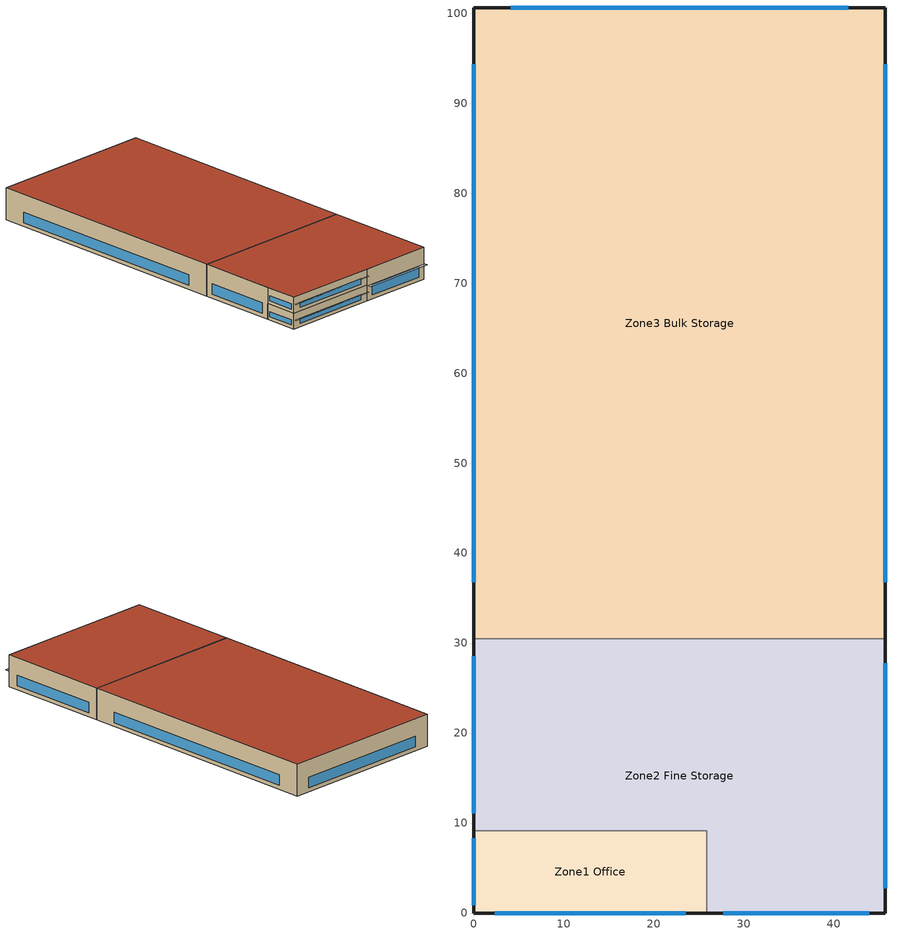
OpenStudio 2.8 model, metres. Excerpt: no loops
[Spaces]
Zone3 Bulk Storage
 floor ground: 45.72,100.58 45.72,30.48 0,30.48 0,100.58 z0
 wall outside (BTAP-Ext-Wall-Mass:U-0.278-:{ "cond"=>0.06} adj ext wall insulation): 45.72,30.48 45.72,100.58 0,100.58 0,30.48 z0:8.53
 wall to Zone2 Fine Storage: 45.72,30.48 0,30.48 z0:8.53
 window (BTAP-Ext-DaylightDiffuser:U=0.190 SHGC=0.600-:{ "cond"=>0.7}): 0,94.3 0,36.75 / 41.62,100.58 4.1,100.58 / 45.72,36.75 45.72,94.3 z1.07:3.87
 roof outside (BTAP-Ext-Roof-Metal:U-0.156-:{ "cond"=>0.057} adj roof insulation): 45.72,30.48 45.72,100.58 0,100.58 0,30.48 z8.53
Zone2 Fine Storage
 floor to Zone1 Office: 0,0 0,9.14 25.91,9.14 25.91,0 z4.27
 floor ground: 45.72,30.48 45.72,0 25.91,0 25.91,9.14 0,9.14 0,30.48 z0
 wall outside (BTAP-Ext-Wall-Mass:U-0.278-:{ "cond"=>0.06} adj ext wall insulation): 0,30.48 0,9.14 / 25.91,0 45.72,0 45.72,30.48 z0:8.53; 0,9.14 0,0 25.91,0 z4.27:8.53
 wall to Zone1 Office: 0,9.14 25.91,9.14 25.91,0 z0:4.27
 window (BTAP-Ext-DaylightDiffuser:U=0.190 SHGC=0.600-:{ "cond"=>0.7}): 27.69,0 43.93,0 / 0,28.55 0,11.07 / 45.72,2.74 45.72,27.74 z1.07:3.88; 2.33,0 23.57,0 / 0,8.31 0,0.84 z5.18:6.59
 roof outside (BTAP-Ext-Roof-Metal:U-0.156-:{ "cond"=>0.057} adj roof insulation): 45.72,0 45.72,30.48 0,30.48 0,0 z8.53
Zone1 Office
 floor ground: 25.91,9.14 25.91,0 0,0 0,9.14 z0
 wall outside (BTAP-Ext-Wall-Mass:U-0.278-:{ "cond"=>0.06} adj ext wall insulation): 0,9.14 0,0 25.91,0 z0:4.27
 window (BTAP-Ext-DaylightDiffuser:U=0.190 SHGC=0.600-:{ "cond"=>0.7}): 2.33,0 23.57,0 z0.91:2.32; 0,8.31 0,0.84 z0.92:2.33
shading: 45.69,0 25.93,0 25.93,-1.2 45.69,-1.2 z4.18; 25.88,0 0.03,0 0.03,-0.6 25.88,-0.6 z6.74; 25.88,0 0.03,0 0.03,-0.6 25.88,-0.6 z2.47
[ClimateZones]
Climate Zone Institution Name 1=ASHRAE; Climate Zone Document Name 1=ANSI/ASHRAE Standard 169; Climate Zone Document Year 1=2006; Climate Zone Institution Name 2=CEC; Climate Zone Document Name 2=California Climate Zone Descriptions; Climate Zone Document Year 2=1995
[Building]
Warehouse-CAN_ON_Windsor.Intl.AP.715380_CWEC2016.epw created: 2019-08-07 22:45:54 +0000: Default Construction Set=BTAP-Mass at hdd = 3400.0 adj ext wall insulation adj roof insulation; Standards Number of Stories=1; Standards Number of Above Ground Stories=1; Standards Building Type=NECB2017_Warehouse
[Site]
Windsor Intl AP: Latitude {deg}=42.276; Longitude {deg}=-82.956; Time Zone {hr}=-5; Elevation {m}=189.6
[Site:WaterMainsTemperature]
Calculation Method=Correlation; Annual Average Outdoor Air Temperature {C}=10.5083; Maximum Difference In Monthly Average Outdoor Air Temperatures {deltaC}=24.6
[Site:GroundTemperature:BuildingSurface]
19.527, 19.502, 19.536, 19.598, 20.002, 21.64, 22.225, 22.375, 21.449, 20.121, 19.802, 19.633
[SizingPeriod:DesignDay] Barometric Pressure {Pa}=99068; Sky Clearness=0; Rain Indicator=0; Snow Indicator=0; Day of Month=21; Daylight Saving Time Indicator=0; Humidity Indicating Type=Wetbulb; Dry-Bulb Temperature Range Modifier Type=DefaultMultipliers
Name | Maximum Dry-Bulb Temperature {C} | Daily Dry-Bulb Temperature Range {deltaC} | Humidity Indicating Conditions at Maximum Dry-Bulb | Wind Speed {m/s} | Wind Direction {deg} | Month | Day Type | Solar Model Indicator | ASHRAE Taub | ASHRAE Taud
Windsor Intl AP Ann Clg .4% Condns DB=>MWB | 32 | 9.1 | 23.1 | 5.4 | 230 | 7 | SummerDesignDay | ASHRAETau | 0.438 | 2.254
Windsor Intl AP Ann Htg 99.6% Condns DB | -15.5 | 0 | -15.5 | 5.1 | 240 | 1 | WinterDesignDay | ASHRAEClearSky
[Material:NoMass] Roughness=Smooth; Thermal Absorptance=0.9; Solar Absorptance=0.7
Name | Thermal Resistance {m2-K/W} | Visible Absorptance
Typical Carpet Pad | 0.21648 | 0.8
Typical Insulation 1 | 5.20402 | 0.7
Typical Insulation 2 | 3.32618 | 0.7
Typical Insulation 3 | 6.41024 | 0.7
Typical Carpet Pad 2 | 1.25503 | 0.8
Typical Carpet Pad 3 | 2.57255 | 0.8
Typical Insulation 4 | 0.526298 | 0.7
Typical Insulation 5 | 0.526316 | 0.7
Typical Insulation 6 R-93.1_R-value 35.0 (ft^2*h*R/Btu) | 6.16386 | 0.7
Typical Insulation 6 R-99.97_R-value 45.0 (ft^2*h*R/Btu) | 7.92496 | 0.7
[Material]
Name | Roughness | Thickness {m} | Conductivity {W/m-K} | Density {kg/m3} | Specific Heat {J/kg-K} | Thermal Absorptance | Solar Absorptance | Visible Absorptance
100mm Normalweight concrete floor | MediumSmooth | 0.1016 | 2.31 | 2322 | 832
G01 13mm gypsum board | Smooth | 0.0127 | 0.16 | 800 | 1090 | 0.9 | 0.7 | 0.5
G05 25mm wood | MediumSmooth | 0.0254 | 0.15 | 608 | 1630 | 0.9 | 0.5 | 0.5
4 in. Normalweight Concrete Floor | MediumRough | 0.1016 | 2.31 | 2322 | 832 | 0.9 | 0.7 | 0.7
1IN Stucco; 1IN Stucco 1 | Smooth | 0.0253 | 0.6918 | 1858 | 837 | 0.9 | 0.7 | 0.92
8IN CONCRETE HW RefBldg; 8IN CONCRETE HW RefBldg 1 | Rough | 0.2032 | 1.311 | 2240 | 836.8 | 0.9 | 0.7 | 0.7
1/2IN Gypsum; 1/2IN Gypsum 1 | Smooth | 0.0127 | 0.16 | 784.9 | 830 | 0.9 | 0.4 | 0.4
Metal Roof Surface; F08 Metal surface; Metal Roof Surface 1 | Smooth | 0.0008 | 45.28 | 7824 | 500 | 0.9 | 0.7 | 0.7
6 in. Normalweight Concrete Floor | MediumRough | 0.1524 | 2.31 | 2322 | 832 | 0.9 | 0.7 | 0.7
[Construction]
BTAP-Int-Floor: 100mm Normalweight concrete floor, Typical Carpet Pad
BTAP-Int-Wall: G01 13mm gypsum board, G01 13mm gypsum board
BTAP-Int-Ceiling: Typical Carpet Pad, 100mm Normalweight concrete floor
BTAP-Ext-DaylightDiffuser: SimpleGlazing
BTAP-Int-Door: G05 25mm wood
BTAP-Ext-Floor-Mass:U-0.183: Typical Insulation 1, 4 in. Normalweight Concrete Floor, Typical Carpet Pad
BTAP-Ext-Wall-Mass:U-0.278: 1IN Stucco, 8IN CONCRETE HW RefBldg, Typical Insulation 2, 1/2IN Gypsum
BTAP-Ext-Roof-Metal:U-0.156: Metal Roof Surface, Typical Insulation 3
BTAP-Grnd-Floor-Mass:U-0.757: 6 in. Normalweight Concrete Floor, Typical Carpet Pad 2
BTAP-Grnd-Roof-Mass:U-0.379: 6 in. Normalweight Concrete Floor, Typical Carpet Pad 3
BTAP-Ext-Door:U-1.9000000000000001: F08 Metal surface, Typical Insulation 4
BTAP-Ext-OverHeadDoor:U-1.9000000000000001: Typical Insulation 5
BTAP-Ext-DaylightDiffuser:U=0.190 SHGC=0.600: SimpleGlazing:U=0.190 SHGC=0.600
BTAP-Ext-DaylightDiffuser:U=0.190 SHGC=0.600-:{ "cond"=>0.7}: SimpleGlazing:U=0.190 SHGC=0.600 1 U-0.12
BTAP-Ext-Wall-Mass:U-0.278-:{ "cond"=>0.06} adj ext wall insulation: 1IN Stucco 1, 8IN CONCRETE HW RefBldg 1, Typical Insulation 6 R-93.1_R-value 35.0 (ft^2*h*R/Btu), 1/2IN Gypsum 1
BTAP-Ext-Roof-Metal:U-0.156-:{ "cond"=>0.057} adj roof insulation: Metal Roof Surface 1, Typical Insulation 6 R-99.97_R-value 45.0 (ft^2*h*R/Btu)
[DefaultConstructionSet] Default Interior Surface Constructions=Default Surface Constructions 2; Default Ground Contact Surface Constructions=BTAP-Mass at hdd = 3400.0 1; Default Exterior SubSurface Constructions=BTAP-Mass at hdd = 3400.0; Default Interior SubSurface Constructions=Default Sub Surface Constructions 2; Interior Partition Construction=BTAP-Int-Door
Name | Default Exterior Surface Constructions
BTAP-Mass at hdd = 3400.0 | BTAP-Mass at hdd = 3400.0
BTAP-Mass at hdd = 3400.0 adj ext wall insulation adj roof insulation | BTAP-Mass at hdd = 3400.0 adj ext wall insulation adj roof insulation
[DefaultSurfaceConstructions]
Name | Floor Construction | Wall Construction | Roof Ceiling Construction
Default Surface Constructions 2 | BTAP-Int-Floor | BTAP-Int-Wall | BTAP-Int-Ceiling
BTAP-Mass at hdd = 3400.0; BTAP-Mass at hdd = 3400.0 adj ext wall insulation adj roof insulation | BTAP-Ext-Floor-Mass:U-0.183 | BTAP-Ext-Wall-Mass:U-0.278 | BTAP-Ext-Roof-Metal:U-0.156
BTAP-Mass at hdd = 3400.0 1 | BTAP-Grnd-Floor-Mass:U-0.757 | BTAP-Grnd-Roof-Mass:U-0.379 | BTAP-Grnd-Roof-Mass:U-0.379
[DefaultSubSurfaceConstructions]
Name | Fixed Window Construction | Operable Window Construction | Door Construction | Glass Door Construction | Overhead Door Construction | Skylight Construction | Tubular Daylight Dome Construction | Tubular Daylight Diffuser Construction
Default Sub Surface Constructions 2 | BTAP-Ext-DaylightDiffuser | BTAP-Ext-DaylightDiffuser | BTAP-Int-Door
BTAP-Mass at hdd = 3400.0 | BTAP-Ext-DaylightDiffuser:U=0.190 SHGC=0.600 | BTAP-Ext-DaylightDiffuser:U=0.190 SHGC=0.600 | BTAP-Ext-Door:U-1.9000000000000001 | BTAP-Ext-DaylightDiffuser:U=0.190 SHGC=0.600 | BTAP-Ext-OverHeadDoor:U-1.9000000000000001 | BTAP-Ext-DaylightDiffuser:U=0.190 SHGC=0.600 | BTAP-Ext-DaylightDiffuser:U=0.190 SHGC=0.600 | BTAP-Ext-DaylightDiffuser:U=0.190 SHGC=0.600
[WindowMaterial:SimpleGlazingSystem] U-Factor {W/m2-K}=1.1; Solar Heat Gain Coefficient=0.6; Visible Transmittance=0.21
SimpleGlazing; SimpleGlazing:U=0.190 SHGC=0.600; SimpleGlazing:U=0.190 SHGC=0.600 1 U-0.12
[Space] Building Story=Building Story 1; Part of Total Floor Area=Yes
Name | Space Type | Thermal Zone
Zone3 Bulk Storage | Space Function Warehouse storage area medium to bulky palletized items | ALL_ST=Warehouse storage area medium to bulky palletized items_FL=Building Story 1_SCH=A
Zone2 Fine Storage | Space Function Warehouse storage area small hand-carried items(4) | ALL_ST=Warehouse storage area small hand-carried items(4)_FL=Building Story 1_SCH=A
Zone1 Office | Space Function Office enclosed <= 25 m2 | ALL_ST=Office enclosed <= 25 m2_FL=Building Story 1_SCH=A
[BuildingStory]
Building Story 1: Nominal Z Coordinate {m}=0
[SpaceType] Standards Building Type=Space Function
Name | Default Schedule Set | Design Specification Outdoor Air Object | Standards Space Type
Space Function Warehouse storage area medium to bulky palletized items | Space Function Warehouse storage area medium to bulky palletized items Schedule Set | Space Function Warehouse storage area medium to bulky palletized items Ventilation | Warehouse storage area medium to bulky palletized items
Space Function Warehouse storage area small hand-carried items(4) | Space Function Warehouse storage area small hand-carried items(4) Schedule Set | Space Function Warehouse storage area small hand-carried items(4) Ventilation | Warehouse storage area small hand-carried items(4)
Space Function Office enclosed <= 25 m2 | Space Function Office enclosed <= 25 m2 Schedule Set | Space Function Office enclosed <= 25 m2 Ventilation | Office enclosed <= 25 m2
[People:Definition] Number of People Calculation Method=People/Area; Fraction Radiant=0.3
Name | People per Space Floor Area {person/m2}
Space Function Office enclosed <= 25 m2 People Definition | 0.0500182
Space Function Warehouse storage area medium to bulky palletized items People Definition | 0.0100036
Space Function Warehouse storage area small hand-carried items(4) People Definition | 0.0200073
[People] Work Efficiency Schedule=Work Efficiency Schedule; Clothing Insulation Schedule=Clothing Schedule; Air Velocity Schedule=Air Velocity Schedule; Multiplier=1
Name | People Definition | Space or SpaceType
Space Function Office enclosed <= 25 m2 People | Space Function Office enclosed <= 25 m2 People Definition | Space Function Office enclosed <= 25 m2
Space Function Warehouse storage area medium to bulky palletized items People | Space Function Warehouse storage area medium to bulky palletized items People Definition | Space Function Warehouse storage area medium to bulky palletized items
Space Function Warehouse storage area small hand-carried items(4) People | Space Function Warehouse storage area small hand-carried items(4) People Definition | Space Function Warehouse storage area small hand-carried items(4)
[Lights:Definition] Design Level Calculation Method=Watts/Area; Fraction Radiant=0.5; Fraction Visible=0.2
Name | Watts per Space Floor Area {W/m2}
Space Function Office enclosed <= 25 m2 Lights Definition-new - 85.0 percent reduction | 4.8
Space Function Warehouse storage area small hand-carried items(4) Lights Definition-new - 85.0 percent reduction | 4.44
Space Function Warehouse storage area medium to bulky palletized items Lights Definition-new - 85.0 percent reduction | 2.16
[Lights] Fraction Replaceable=1
Name | Lights Definition | Space or SpaceType
Space Function Office enclosed <= 25 m2 Lights 85.0 percent reduction | Space Function Office enclosed <= 25 m2 Lights Definition-new - 85.0 percent reduction | Space Function Office enclosed <= 25 m2
Space Function Warehouse storage area medium to bulky palletized items Lights 85.0 percent reduction | Space Function Warehouse storage area medium to bulky palletized items Lights Definition-new - 85.0 percent reduction | Space Function Warehouse storage area medium to bulky palletized items
Space Function Warehouse storage area small hand-carried items(4) Lights 85.0 percent reduction | Space Function Warehouse storage area small hand-carried items(4) Lights Definition-new - 85.0 percent reduction | Space Function Warehouse storage area small hand-carried items(4)
[ElectricEquipment:Definition] Design Level Calculation Method=Watts/Area; Fraction Radiant=0.5
Name | Watts per Space Floor Area {W/m2}
Space Function Office enclosed <= 25 m2 Elec Equip Definition - 50.0 percent reduction | 3.75136
Space Function Warehouse storage area small hand-carried items(4) Elec Equip Definition - 50.0 percent reduction; Space Function Warehouse storage area medium to bulky palletized items Elec Equip Definition - 50.0 percent reduction | 0.500182
[ElectricEquipment]
Name | Electric Equipment Definition | Space or SpaceType
Space Function Office enclosed <= 25 m2 Elec Equip 50.0 percent reduction | Space Function Office enclosed <= 25 m2 Elec Equip Definition - 50.0 percent reduction | Space Function Office enclosed <= 25 m2
Space Function Warehouse storage area medium to bulky palletized items Elec Equip 50.0 percent reduction | Space Function Warehouse storage area medium to bulky palletized items Elec Equip Definition - 50.0 percent reduction | Space Function Warehouse storage area medium to bulky palletized items
Space Function Warehouse storage area small hand-carried items(4) Elec Equip 50.0 percent reduction | Space Function Warehouse storage area small hand-carried items(4) Elec Equip Definition - 50.0 percent reduction | Space Function Warehouse storage area small hand-carried items(4)
[DesignSpecification:OutdoorAir] Outdoor Air Method=Sum; Outdoor Air Flow per Person {m3/s-person}=0; Outdoor Air Flow Rate {m3/s}=0; Outdoor Air Flow Air Changes per Hour {1/hr}=0
Name | Outdoor Air Flow per Floor Area {m3/s-m2}
Space Function Office enclosed <= 25 m2 Ventilation | 0.00042164
Space Function Warehouse storage area medium to bulky palletized items Ventilation; Space Function Warehouse storage area small hand-carried items(4) Ventilation | 0.0003048
[DefaultScheduleSet] Number of People Schedule=NECB-A-Occupancy; People Activity Level Schedule=NECB-Activity; Electric Equipment Schedule=NECB-A-Electric-Equipment; Infiltration Schedule=Always On
Name | Lighting Schedule
Space Function Office enclosed <= 25 m2 Schedule Set | NECB-A-Occupancy-NECB-A-Lighting-0.3-0.1-0.67-Light Ruleset
Space Function Warehouse storage area medium to bulky palletized items Schedule Set; Space Function Warehouse storage area small hand-carried items(4) Schedule Set | NECB-A-Lighting
[ThermostatSetpoint:DualSetpoint] Heating Setpoint Temperature Schedule=NECB-A-Thermostat Setpoint-Heating; Cooling Setpoint Temperature Schedule=NECB-A-Thermostat Setpoint-Cooling
Space Function Office enclosed <= 25 m2 Thermostat 3; Space Function Warehouse storage area small hand-carried items(4) Thermostat 3; Space Function Warehouse storage area medium to bulky palletized items Thermostat 3
[SpaceInfiltration:DesignFlowRate] Schedule=Always On Discrete; Design Flow Rate Calculation Method=Flow/ExteriorArea; Flow per Exterior Surface Area {m3/s-m2}=0.000137604; Constant Term Coefficient=0; Temperature Term Coefficient=0; Velocity Term Coefficient=0.224; Velocity Squared Term Coefficient=0
Name | Space or SpaceType
Zone1 Office Infiltration | Zone1 Office
Zone2 Fine Storage Infiltration | Zone2 Fine Storage
Zone3 Bulk Storage Infiltration | Zone3 Bulk Storage
[ThermalZone] Use Ideal Air Loads=No
Name | Thermostat
ALL_ST=Office enclosed <= 25 m2_FL=Building Story 1_SCH=A | Space Function Office enclosed <= 25 m2 Thermostat 3
ALL_ST=Warehouse storage area small hand-carried items(4)_FL=Building Story 1_SCH=A | Space Function Warehouse storage area small hand-carried items(4) Thermostat 3
ALL_ST=Warehouse storage area medium to bulky palletized items_FL=Building Story 1_SCH=A | Space Function Warehouse storage area medium to bulky palletized items Thermostat 3
[HeatExchanger:AirToAir:SensibleAndLatent] Availability Schedule=Always On Discrete; Nominal Supply Air Flow Rate {m3/s}=autosize; Sensible Effectiveness at 100% Heating Air Flow=0.8; Latent Effectiveness at 100% Heating Air Flow=0.8; Sensible Effectiveness at 75% Heating Air Flow=0.8; Latent Effectiveness at 75% Heating Air Flow=0.8; Sensible Effectiveness at 100% Cooling Air Flow=0.8; Latent Effectiveness at 100% Cooling Air Flow=0.8; Sensible Effectiveness at 75% Cooling Air Flow=0.8; Latent Effectiveness at 75% Cooling Air Flow=0.8; Supply Air Outlet Temperature Control=Yes; Heat Exchanger Type=Rotary; Frost Control Type=ExhaustOnly; Threshold Temperature {C}=-23.3; Initial Defrost Time Fraction=0.167; Rate of Defrost Time Fraction Increase {1/K}=1.44; Economizer Lockout=Yes
Name | Nominal Electric Power {W}
Sys_3_PSZ ALL_ST=Office enclosed <= 25 m2_FL=Building Story 1_SCH=A ERV | 121.662
Sys_4_PSZ_ALL_ST=Warehouse storage area medium to bulky palletized items_FL=Building Story 1_SCH=A ERV | 750.88
Sys_4_PSZ_ALL_ST=Warehouse storage area small hand-carried items(4)_FL=Building Story 1_SCH=A ERV | 354.73
[SetpointManager:OutdoorAirPretreat] Minimum Setpoint Temperature {C}=-99; Maximum Setpoint Temperature {C}=99; Minimum Setpoint Humidity Ratio {kgWater/kgDryAir}=1e-05; Maximum Setpoint Humidity Ratio {kgWater/kgDryAir}=1
Setpoint Manager Outdoor Air Pretreat 1; Setpoint Manager Outdoor Air Pretreat 2; Setpoint Manager Outdoor Air Pretreat 3
[AvailabilityManager:NightCycle] Control Type=CycleOnAny; Thermostat Tolerance {deltaC}=1; Cycling Run Time {s}=3600
Availability Manager Night Cycle 1; Availability Manager Night Cycle 2; Availability Manager Night Cycle 3
[Schedule:Ruleset]
Clothing Schedule: Default Day Schedule=Clothing Schedule Default Winter Clothes
Air Velocity Schedule: Default Day Schedule=Air Velocity Schedule Default
Work Efficiency Schedule: Default Day Schedule=Work Efficiency Schedule Default
NECB-A-Occupancy: Default Day Schedule=NECB-A-Occupancy Default
NECB-Activity: Default Day Schedule=NECB-Activity Default; Summer Design Day Schedule=NECB-Activity Summer Design Day; Winter Design Day Schedule=NECB-Activity Winter Design Day
NECB-A-Occupancy-NECB-A-Lighting-0.3-0.1-0.67-Light Ruleset: Default Day Schedule=NECB-A-Occupancy-NECB-A-Lighting-0.3-0.1-0.67-Light Default
NECB-A-Electric-Equipment: Default Day Schedule=NECB-A-Electric-Equipment Default
Always On: Default Day Schedule=Always On Default
NECB-A-Thermostat Setpoint-Heating: Default Day Schedule=NECB-A-Thermostat Setpoint-Heating Default
NECB-A-Thermostat Setpoint-Cooling: Default Day Schedule=NECB-A-Thermostat Setpoint-Cooling Default
NECB-A-Lighting: Default Day Schedule=NECB-A-Lighting Default
[Schedule:Day]
Clothing Schedule Default Winter Clothes; Always On Default: 24, 0, 1
Clothing Schedule Summer Clothes: 24, 0, 0.5
Air Velocity Schedule Default; NECB-A-Electric-Equipment Sat Day; NECB-A-Electric-Equipment Sun|Hol Day: 24, 0, 0.2
Work Efficiency Schedule Default; NECB-A-Occupancy Sat Day; NECB-A-Occupancy Sun|Hol Day: 24, 0, 0
NECB-A-Occupancy Default; NECB-A-Occupancy Default|Wkdy Day: 7, 0, 0, 8, 0, 0.1, 9, 0, 0.7, 12, 0, 0.9, 14, 0, 0.5, 17, 0, 0.9, 18, 0, 0.7, 19, 0, 0.3, 23, 0, 0.1, 24, 0, 0
NECB-Activity Default; NECB-Activity Winter Design Day; NECB-Activity Summer Design Day: 24, 0, 130
NECB-A-Occupancy-NECB-A-Lighting-0.3-0.1-0.67-Light Default; NECB-A-Occupancy-NECB-A-Lighting-0.3-0.1-0.67-Default|Wkdy-Light Day: 7, 0, 0.03495, 8, 0, 0.2097, 9, 0, 0.8, 17, 0, 0.9, 18, 0, 0.8, 19, 0, 0.5, 21, 0, 0.2097, 23, 0, 0.0699, 24, 0, 0.03495
NECB-A-Occupancy-NECB-A-Lighting-0.3-0.1-0.67-Sat-Light Day; NECB-A-Occupancy-NECB-A-Lighting-0.3-0.1-0.67-Sun|Hol-Light Day: 24, 0, 0.03495
NECB-A-Electric-Equipment Default; NECB-A-Electric-Equipment Default|Wkdy Day: 7, 0, 0.2, 8, 0, 0.3, 9, 0, 0.8, 18, 0, 0.9, 19, 0, 0.5, 21, 0, 0.3, 24, 0, 0.2
NECB-A-Thermostat Setpoint-Heating Default; NECB-A-Thermostat Setpoint-Heating Default|Wkdy Day: 6, 0, 18, 7, 0, 20, 21, 0, 22, 24, 0, 18
NECB-A-Thermostat Setpoint-Heating Sat Day; NECB-A-Thermostat Setpoint-Heating Sun|Hol Day: 24, 0, 18
NECB-A-Thermostat Setpoint-Cooling Default; NECB-A-Thermostat Setpoint-Cooling Default|Wkdy Day: 6, 0, 35, 21, 0, 24, 24, 0, 35
NECB-A-Thermostat Setpoint-Cooling Sat Day; NECB-A-Thermostat Setpoint-Cooling Sun|Hol Day: 24, 0, 35
NECB-A-Lighting Default; NECB-A-Lighting Default|Wkdy Day: 7, 0, 0.05, 8, 0, 0.3, 9, 0, 0.8, 17, 0, 0.9, 18, 0, 0.8, 19, 0, 0.5, 21, 0, 0.3, 23, 0, 0.1, 24, 0, 0.05
NECB-A-Lighting Sat Day; NECB-A-Lighting Sun|Hol Day: 24, 0, 0.05
[Schedule:Rule] Date Specification Type=DateRange; Start Day=1
Name | Schedule Ruleset | Rule Order | Day Schedule | Start Month | End Month | End Day | Apply Monday | Apply Tuesday | Apply Wednesday | Apply Thursday | Apply Friday | Apply Saturday | Apply Sunday
Schedule Rule 1 | Clothing Schedule | 0 | Clothing Schedule Summer Clothes | 5 | 9 | 30
Schedule Rule 2 | NECB-A-Occupancy | 2 | NECB-A-Occupancy Default|Wkdy Day | 1 | 12 | 31 | Yes | Yes | Yes | Yes | Yes
Schedule Rule 3 | NECB-A-Occupancy | 1 | NECB-A-Occupancy Sat Day | 1 | 12 | 31 |  |  |  |  |  | Yes
Schedule Rule 4 | NECB-A-Occupancy | 0 | NECB-A-Occupancy Sun|Hol Day | 1 | 12 | 31 |  |  |  |  |  |  | Yes
Schedule Rule 5 | NECB-A-Occupancy-NECB-A-Lighting-0.3-0.1-0.67-Light Ruleset | 2 | NECB-A-Occupancy-NECB-A-Lighting-0.3-0.1-0.67-Default|Wkdy-Light Day | 1 | 12 | 31 | Yes | Yes | Yes | Yes | Yes
Schedule Rule 6 | NECB-A-Occupancy-NECB-A-Lighting-0.3-0.1-0.67-Light Ruleset | 1 | NECB-A-Occupancy-NECB-A-Lighting-0.3-0.1-0.67-Sat-Light Day | 1 | 12 | 31 |  |  |  |  |  | Yes
Schedule Rule 7 | NECB-A-Occupancy-NECB-A-Lighting-0.3-0.1-0.67-Light Ruleset | 0 | NECB-A-Occupancy-NECB-A-Lighting-0.3-0.1-0.67-Sun|Hol-Light Day | 1 | 12 | 31 |  |  |  |  |  |  | Yes
Schedule Rule 8 | NECB-A-Electric-Equipment | 2 | NECB-A-Electric-Equipment Default|Wkdy Day | 1 | 12 | 31 | Yes | Yes | Yes | Yes | Yes
Schedule Rule 9 | NECB-A-Electric-Equipment | 1 | NECB-A-Electric-Equipment Sat Day | 1 | 12 | 31 |  |  |  |  |  | Yes
Schedule Rule 10 | NECB-A-Electric-Equipment | 0 | NECB-A-Electric-Equipment Sun|Hol Day | 1 | 12 | 31 |  |  |  |  |  |  | Yes
Schedule Rule 11 | NECB-A-Thermostat Setpoint-Heating | 2 | NECB-A-Thermostat Setpoint-Heating Default|Wkdy Day | 1 | 12 | 31 | Yes | Yes | Yes | Yes | Yes
Schedule Rule 12 | NECB-A-Thermostat Setpoint-Heating | 1 | NECB-A-Thermostat Setpoint-Heating Sat Day | 1 | 12 | 31 |  |  |  |  |  | Yes
Schedule Rule 13 | NECB-A-Thermostat Setpoint-Heating | 0 | NECB-A-Thermostat Setpoint-Heating Sun|Hol Day | 1 | 12 | 31 |  |  |  |  |  |  | Yes
Schedule Rule 14 | NECB-A-Thermostat Setpoint-Cooling | 2 | NECB-A-Thermostat Setpoint-Cooling Default|Wkdy Day | 1 | 12 | 31 | Yes | Yes | Yes | Yes | Yes
Schedule Rule 15 | NECB-A-Thermostat Setpoint-Cooling | 1 | NECB-A-Thermostat Setpoint-Cooling Sat Day | 1 | 12 | 31 |  |  |  |  |  | Yes
Schedule Rule 16 | NECB-A-Thermostat Setpoint-Cooling | 0 | NECB-A-Thermostat Setpoint-Cooling Sun|Hol Day | 1 | 12 | 31 |  |  |  |  |  |  | Yes
Schedule Rule 17 | NECB-A-Lighting | 2 | NECB-A-Lighting Default|Wkdy Day | 1 | 12 | 31 | Yes | Yes | Yes | Yes | Yes
Schedule Rule 18 | NECB-A-Lighting | 1 | NECB-A-Lighting Sat Day | 1 | 12 | 31 |  |  |  |  |  | Yes
Schedule Rule 19 | NECB-A-Lighting | 0 | NECB-A-Lighting Sun|Hol Day | 1 | 12 | 31 |  |  |  |  |  |  | Yes
[Schedule:Constant]
Always On Discrete: Value=1
